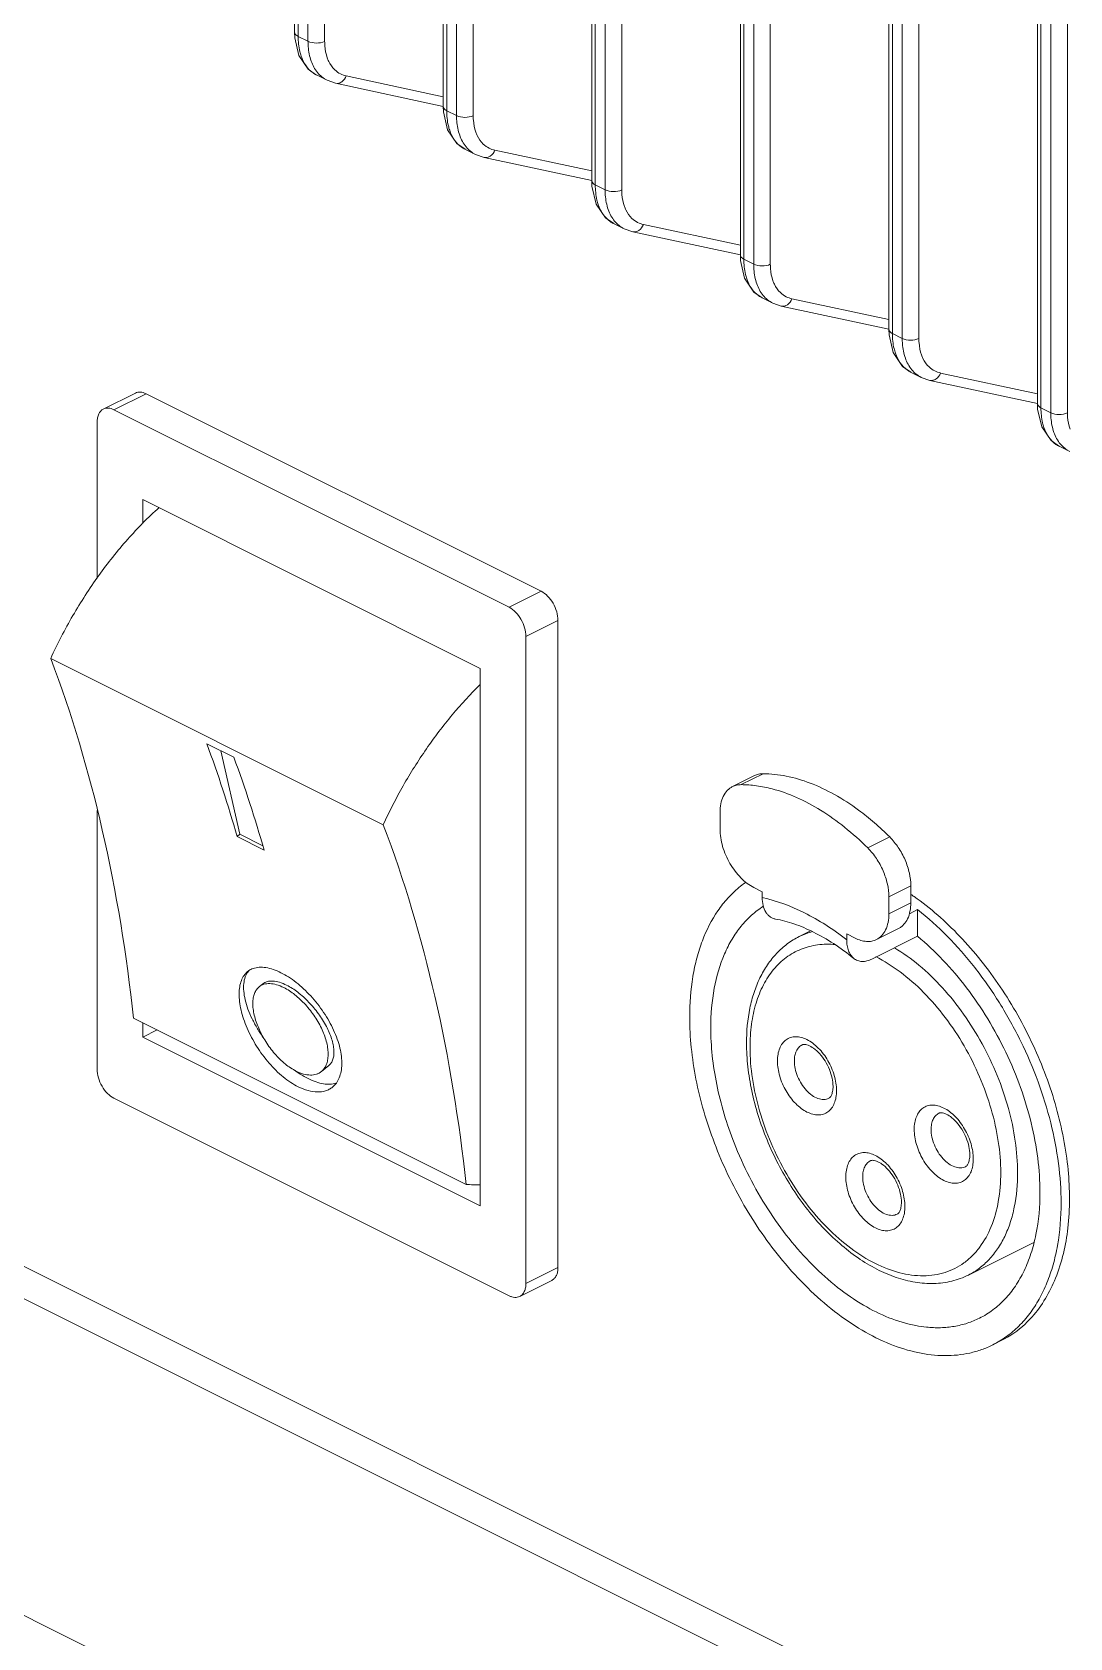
# Model space of a CAD drawing. Header units: millimetres. Extents: x 0 to 9253, y 0 to 2730.
# Drawn here: x 2726.8 to 2770.2, y 1856.1 to 1923.4 of the extents above; entities that cross this region are included whole.
import ezdxf

# ---------------------------------------------------------------- set-up
doc = ezdxf.new("R2010")
doc.units = ezdxf.units.MM
doc.layers.get('0').update_dxf_attribs({"lineweight": 13})

msp = doc.modelspace()

# ---------------------------------------------------------------- linework, layer by layer
at = {"lineweight": 9}
for p, q in [((2737.756, 1923.352), (2737.756, 1993.068)), ((2737.903, 1923.176), (2737.903, 1992.891)), ((2738.315, 1992.685), (2738.315, 1922.969)), ((2739.013, 1992.681), (2739.013, 1922.965)), ((2743.979, 1920.241), (2743.979, 1989.957)), ((2744.125, 1920.064), (2744.125, 1989.78)), ((2744.537, 1989.574), (2744.537, 1919.858)), ((2745.235, 1989.569), (2745.235, 1919.854)), ((2750.201, 1917.13), (2750.201, 1986.846)), ((2750.348, 1916.953), (2750.348, 1986.669)), ((2750.76, 1986.463), (2750.76, 1916.747)), ((2751.458, 1986.458), (2751.458, 1916.742)), ((2756.424, 1914.019), (2756.424, 1983.734)), ((2756.57, 1913.842), (2756.57, 1983.557)), ((2756.983, 1983.351), (2756.983, 1913.636)), ((2757.68, 1983.347), (2757.68, 1913.631)), ((2762.646, 1910.907), (2762.646, 1980.623)), ((2762.793, 1910.731), (2762.793, 1980.446)), ((2763.205, 1980.24), (2763.205, 1910.524)), ((2763.903, 1980.235), (2763.903, 1910.52)), ((2768.869, 1907.796), (2768.869, 1977.512)), ((2769.015, 1907.619), (2769.015, 1977.335)), ((2769.428, 1977.129), (2769.428, 1907.413)), ((2770.125, 1977.124), (2770.125, 1907.409)), ((2737.756, 1923.353), (2737.765, 1923.121)), ((2737.765, 1923.121), (2737.935, 1922.377)), ((2737.903, 1923.176), (2738.315, 1922.969)), ((2737.935, 1922.377), (2738.327, 1921.799)), ((2738.327, 1921.799), (2738.677, 1921.556)), ((2738.665, 1921.562), (2739.114, 1921.337)), ((2739.115, 1921.337), (2739.471, 1921.213)), ((2739.471, 1921.213), (2743.979, 1920.245)), ((2739.471, 1921.213), (2739.471, 1921.213)), ((2739.92, 1921.52), (2743.979, 1920.649)), ((2743.979, 1920.242), (2743.987, 1920.01)), ((2743.987, 1920.01), (2744.158, 1919.266)), ((2744.125, 1920.064), (2744.537, 1919.858)), ((2744.158, 1919.266), (2744.549, 1918.688)), ((2744.549, 1918.688), (2744.899, 1918.445)), ((2744.888, 1918.45), (2745.337, 1918.226)), ((2746.142, 1918.409), (2750.201, 1917.538)), ((2745.337, 1918.226), (2745.693, 1918.101)), ((2745.693, 1918.101), (2750.202, 1917.134)), ((2745.693, 1918.101), (2745.693, 1918.101)), ((2750.201, 1917.13), (2750.21, 1916.899)), ((2750.21, 1916.899), (2750.38, 1916.154)), ((2750.348, 1916.953), (2750.76, 1916.747)), ((2750.38, 1916.154), (2750.772, 1915.576)), ((2750.772, 1915.576), (2751.122, 1915.334)), ((2751.11, 1915.339), (2751.559, 1915.114)), ((2751.56, 1915.114), (2751.916, 1914.99)), ((2751.916, 1914.99), (2756.424, 1914.023)), ((2751.916, 1914.99), (2751.916, 1914.99)), ((2752.365, 1915.298), (2756.424, 1914.427)), ((2756.424, 1914.019), (2756.432, 1913.787)), ((2756.432, 1913.787), (2756.603, 1913.043)), ((2756.57, 1913.842), (2756.983, 1913.636)), ((2756.603, 1913.043), (2756.994, 1912.465)), ((2756.994, 1912.465), (2757.344, 1912.222)), ((2757.333, 1912.228), (2757.782, 1912.003)), ((2757.783, 1912.003), (2758.138, 1911.879)), ((2758.138, 1911.879), (2762.647, 1910.911)), ((2758.138, 1911.879), (2758.138, 1911.879)), ((2758.587, 1912.186), (2762.646, 1911.315)), ((2762.646, 1910.908), (2762.655, 1910.676)), ((2762.655, 1910.676), (2762.825, 1909.932)), ((2762.793, 1910.731), (2763.205, 1910.524)), ((2762.825, 1909.932), (2763.217, 1909.354)), ((2763.217, 1909.354), (2763.567, 1909.111)), ((2763.555, 1909.116), (2764.004, 1908.892)), ((2764.81, 1909.075), (2768.869, 1908.204)), ((2764.005, 1908.892), (2764.361, 1908.768)), ((2764.361, 1908.768), (2768.87, 1907.8)), ((2764.361, 1908.768), (2764.361, 1908.768)), ((2729.742, 1907.563), (2731.085, 1908.235)), ((2730.189, 1907.535), (2731.533, 1908.207)), ((2731.533, 1908.207), (2748.079, 1899.934)), ((2768.869, 1907.797), (2768.877, 1907.565)), ((2769.015, 1907.619), (2769.428, 1907.413)), ((2729.482, 1900.469), (2729.482, 1907.022)), ((2730.189, 1907.535), (2746.735, 1899.262)), ((2768.877, 1907.565), (2769.048, 1906.821)), ((2769.048, 1906.821), (2769.439, 1906.243)), ((2769.439, 1906.243), (2769.79, 1906)), ((2769.778, 1906.005), (2770.227, 1905.781)), ((2731.391, 1903.773), (2745.533, 1896.702)), ((2731.391, 1902.774), (2731.391, 1903.773)), ((2748.079, 1899.934), (2746.735, 1899.262)), ((2747.443, 1898.042), (2748.786, 1898.714)), ((2748.786, 1898.714), (2748.786, 1871.607)), ((2747.443, 1898.042), (2747.443, 1870.936)), ((2727.538, 1897.12), (2741.468, 1890.155)), ((2745.533, 1896.702), (2745.533, 1874.185)), ((2734.077, 1893.544), (2735.209, 1892.979)), ((2735.465, 1889.755), (2734.66, 1893.253)), ((2782.632, 1843.543), (2684.369, 1892.675)), ((2757.013, 1892.21), (2756.094, 1891.75)), ((2757.377, 1892.291), (2756.458, 1891.832)), ((2782.632, 1842.182), (2683.844, 1891.576)), ((2729.482, 1879.916), (2729.482, 1890.751)), ((2755.574, 1890.668), (2755.574, 1889.961)), ((2735.346, 1889.658), (2735.465, 1889.755)), ((2736.477, 1889.092), (2735.346, 1889.658)), ((2736.422, 1889.276), (2735.465, 1889.755)), ((2762.681, 1889.64), (2761.761, 1889.18)), ((2756.988, 1887.522), (2757.342, 1887.345)), ((2763.565, 1887.592), (2762.645, 1887.133)), ((2763.565, 1886.885), (2763.565, 1887.592)), ((2757.342, 1887.345), (2757.342, 1887.102)), ((2762.645, 1886.426), (2762.645, 1887.133)), ((2762.645, 1886.426), (2763.565, 1886.885)), ((2763.847, 1886.597), (2763.506, 1886.426)), ((2763.847, 1885.481), (2763.847, 1886.597)), ((2759.364, 1885.706), (2758.889, 1885.469)), ((2760.878, 1885.578), (2761.231, 1885.401)), ((2760.878, 1885.334), (2760.878, 1885.578)), ((2761.938, 1884.527), (2763.847, 1885.481)), ((2763.045, 1885.804), (2762.126, 1885.344)), ((2736.418, 1883.485), (2736.269, 1883.365)), ((2731.005, 1882.054), (2744.935, 1875.089)), ((2731.391, 1881.256), (2731.391, 1881.861)), ((2731.996, 1881.558), (2731.391, 1881.256)), ((2745.533, 1874.185), (2731.391, 1881.256)), ((2739.186, 1880.066), (2738.875, 1879.814)), ((2746.735, 1870.423), (2730.189, 1878.696)), ((2683.459, 1878.506), (2763.361, 1838.555)), ((2768.711, 1872.659), (2765.977, 1871.292)), ((2748.786, 1871.607), (2747.443, 1870.936)), ((2747.183, 1870.395), (2748.526, 1871.067)), ((2767.353, 1868.542), (2766.999, 1868.365))]:
    msp.add_line(p, q, dxfattribs=at)
for centre, radius, start, end in [((2739.158, 1922.545), 1.1, 235.07, 243.38433), ((2740.132, 1922.512), 1.014, 243.37659, 257.89321), ((2745.38, 1919.434), 1.1, 235.07, 243.38433), ((2746.355, 1919.401), 1.014, 243.37659, 257.89321), ((2751.603, 1916.322), 1.1, 235.07, 243.38433), ((2752.577, 1916.289), 1.014, 243.37659, 257.89321), ((2757.826, 1913.211), 1.1, 235.07, 243.38433), ((2758.8, 1913.178), 1.014, 243.37659, 257.89321), ((2764.048, 1910.1), 1.1, 235.07, 243.38433), ((2765.023, 1910.067), 1.014, 243.37659, 257.89321), ((2770.271, 1906.988), 1.1, 235.07, 243.38433), ((2684.331, 1875.162), 53.034, 15.86281, 20.28034), ((2684.574, 1874.306), 53.968, 15.90105, 20.2421), ((2759.088, 1884.229), 4.274, 125.21953, 129.60733), ((2759.05, 1884.281), 4.21, 124.59719, 125.20629), ((2757.338, 1878.084), 11.072, 54.92743, 55.72176), ((2760.235, 1882.772), 3.013, 105.23323, 116.52215), ((2736.353, 1883.571), 0.693, 136.46844, 142.1662), ((2740.473, 1883.555), 4.58, 233.95251, 234.62472), ((2740.4, 1883.452), 4.454, 234.62446, 235.34231), ((2745.416, 1880.833), 5.765, 265.21359, 271.1543), ((2764.742, 1874.268), 5.187, 259.29799, 264.22448), ((2765.135, 1872.09), 4.165, 296.58957, 305.90933)]:
    msp.add_arc(centre, radius, start, end, dxfattribs=at)
for points, knots in [([(2737.903, 1923.176), (2737.881, 1923.186), (2737.814, 1923.225), (2737.756, 1923.298), (2737.756, 1923.352)], [0, 0, 0, 0, 0.307754, 1, 1, 1, 1]), ([(2738.028, 1922.353), (2738.007, 1922.414), (2737.93, 1922.682), (2737.903, 1922.963), (2737.903, 1923.176)], [0, 0, 0, 0, 0.234569, 1, 1, 1, 1]), ([(2739.013, 1922.965), (2738.905, 1922.914), (2738.663, 1922.877), (2738.421, 1922.917), (2738.315, 1922.969)], [0, 0, 0, 0, 0.501917, 1, 1, 1, 1]), ([(2738.315, 1922.969), (2738.315, 1922.896), (2738.325, 1922.616), (2738.377, 1922.337), (2738.446, 1922.144)], [0, 0, 0, 0, 0.264668, 1, 1, 1, 1]), ([(2739.013, 1922.965), (2739.013, 1922.903), (2739.021, 1922.671), (2739.065, 1922.438), (2739.122, 1922.276)], [0, 0, 0, 0, 0.264568, 1, 1, 1, 1]), ([(2738.528, 1921.643), (2738.414, 1921.723), (2738.206, 1921.939), (2738.077, 1922.207), (2738.028, 1922.353)], [0, 0, 0, 0, 0.47508, 1, 1, 1, 1]), ([(2738.446, 1922.144), (2738.507, 1921.969), (2738.676, 1921.647), (2738.96, 1921.415), (2739.112, 1921.339)], [0, 0, 0, 0, 0.522368, 1, 1, 1, 1]), ([(2739.122, 1922.276), (2739.14, 1922.227), (2739.215, 1922.043), (2739.331, 1921.875), (2739.437, 1921.775)], [0, 0, 0, 0, 0.26525, 1, 1, 1, 1]), ([(2739.471, 1921.213), (2739.513, 1921.204), (2739.607, 1921.205), (2739.787, 1921.289), (2739.881, 1921.423), (2739.92, 1921.52)], [0, 0, 0, 0, 0.224227, 0.463458, 1, 1, 1, 1]), ([(2744.125, 1920.064), (2744.103, 1920.075), (2744.037, 1920.114), (2743.979, 1920.187), (2743.979, 1920.241)], [0, 0, 0, 0, 0.307754, 1, 1, 1, 1]), ([(2744.25, 1919.241), (2744.229, 1919.303), (2744.152, 1919.571), (2744.125, 1919.851), (2744.125, 1920.064)], [0, 0, 0, 0, 0.234569, 1, 1, 1, 1]), ([(2745.235, 1919.854), (2745.128, 1919.803), (2744.885, 1919.766), (2744.643, 1919.805), (2744.537, 1919.858)], [0, 0, 0, 0, 0.501917, 1, 1, 1, 1]), ([(2744.537, 1919.858), (2744.537, 1919.784), (2744.548, 1919.505), (2744.599, 1919.226), (2744.668, 1919.032)], [0, 0, 0, 0, 0.264668, 1, 1, 1, 1]), ([(2745.235, 1919.854), (2745.235, 1919.792), (2745.244, 1919.559), (2745.287, 1919.327), (2745.345, 1919.165)], [0, 0, 0, 0, 0.264568, 1, 1, 1, 1]), ([(2744.751, 1918.532), (2744.637, 1918.612), (2744.428, 1918.827), (2744.3, 1919.096), (2744.25, 1919.241)], [0, 0, 0, 0, 0.47508, 1, 1, 1, 1]), ([(2744.668, 1919.032), (2744.73, 1918.858), (2744.898, 1918.536), (2745.183, 1918.303), (2745.334, 1918.227)], [0, 0, 0, 0, 0.522368, 1, 1, 1, 1]), ([(2745.345, 1919.165), (2745.362, 1919.116), (2745.438, 1918.932), (2745.554, 1918.764), (2745.659, 1918.663)], [0, 0, 0, 0, 0.26525, 1, 1, 1, 1]), ([(2745.693, 1918.102), (2745.736, 1918.093), (2745.83, 1918.094), (2746.01, 1918.178), (2746.104, 1918.312), (2746.142, 1918.409)], [0, 0, 0, 0, 0.224227, 0.463458, 1, 1, 1, 1]), ([(2750.348, 1916.953), (2750.326, 1916.964), (2750.259, 1917.002), (2750.201, 1917.076), (2750.201, 1917.13)], [0, 0, 0, 0, 0.307754, 1, 1, 1, 1]), ([(2750.473, 1916.13), (2750.452, 1916.192), (2750.375, 1916.46), (2750.348, 1916.74), (2750.348, 1916.953)], [0, 0, 0, 0, 0.234569, 1, 1, 1, 1]), ([(2751.458, 1916.742), (2751.35, 1916.691), (2751.108, 1916.655), (2750.866, 1916.694), (2750.76, 1916.747)], [0, 0, 0, 0, 0.501917, 1, 1, 1, 1]), ([(2750.76, 1916.747), (2750.76, 1916.673), (2750.77, 1916.394), (2750.822, 1916.115), (2750.891, 1915.921)], [0, 0, 0, 0, 0.264668, 1, 1, 1, 1]), ([(2751.458, 1916.742), (2751.458, 1916.681), (2751.466, 1916.448), (2751.51, 1916.215), (2751.567, 1916.054)], [0, 0, 0, 0, 0.264568, 1, 1, 1, 1]), ([(2750.973, 1915.421), (2750.859, 1915.501), (2750.651, 1915.716), (2750.522, 1915.984), (2750.473, 1916.13)], [0, 0, 0, 0, 0.47508, 1, 1, 1, 1]), ([(2750.891, 1915.921), (2750.953, 1915.746), (2751.121, 1915.424), (2751.405, 1915.192), (2751.557, 1915.116)], [0, 0, 0, 0, 0.522368, 1, 1, 1, 1]), ([(2751.567, 1916.054), (2751.585, 1916.004), (2751.66, 1915.821), (2751.776, 1915.652), (2751.882, 1915.552)], [0, 0, 0, 0, 0.26525, 1, 1, 1, 1]), ([(2751.916, 1914.99), (2751.959, 1914.981), (2752.052, 1914.983), (2752.233, 1915.067), (2752.326, 1915.2), (2752.365, 1915.298)], [0, 0, 0, 0, 0.224227, 0.463458, 1, 1, 1, 1]), ([(2756.57, 1913.842), (2756.549, 1913.853), (2756.482, 1913.891), (2756.424, 1913.964), (2756.424, 1914.019)], [0, 0, 0, 0, 0.307754, 1, 1, 1, 1]), ([(2756.695, 1913.019), (2756.674, 1913.081), (2756.598, 1913.348), (2756.57, 1913.629), (2756.57, 1913.842)], [0, 0, 0, 0, 0.234569, 1, 1, 1, 1]), ([(2757.196, 1912.31), (2757.082, 1912.389), (2756.873, 1912.605), (2756.745, 1912.873), (2756.695, 1913.019)], [0, 0, 0, 0, 0.47508, 1, 1, 1, 1]), ([(2757.68, 1913.631), (2757.573, 1913.58), (2757.33, 1913.543), (2757.088, 1913.583), (2756.983, 1913.636)], [0, 0, 0, 0, 0.501917, 1, 1, 1, 1]), ([(2756.983, 1913.636), (2756.983, 1913.562), (2756.993, 1913.283), (2757.045, 1913.003), (2757.113, 1912.81)], [0, 0, 0, 0, 0.264668, 1, 1, 1, 1]), ([(2757.68, 1913.631), (2757.68, 1913.569), (2757.689, 1913.337), (2757.732, 1913.104), (2757.79, 1912.943)], [0, 0, 0, 0, 0.264568, 1, 1, 1, 1]), ([(2757.113, 1912.81), (2757.175, 1912.635), (2757.343, 1912.313), (2757.628, 1912.081), (2757.779, 1912.005)], [0, 0, 0, 0, 0.522368, 1, 1, 1, 1]), ([(2757.79, 1912.943), (2757.807, 1912.893), (2757.883, 1912.71), (2757.999, 1912.541), (2758.105, 1912.441)], [0, 0, 0, 0, 0.26525, 1, 1, 1, 1]), ([(2758.138, 1911.879), (2758.181, 1911.87), (2758.275, 1911.871), (2758.455, 1911.956), (2758.549, 1912.089), (2758.587, 1912.186)], [0, 0, 0, 0, 0.224227, 0.463458, 1, 1, 1, 1]), ([(2762.793, 1910.731), (2762.771, 1910.741), (2762.705, 1910.78), (2762.646, 1910.853), (2762.646, 1910.907)], [0, 0, 0, 0, 0.307754, 1, 1, 1, 1]), ([(2762.918, 1909.907), (2762.897, 1909.969), (2762.82, 1910.237), (2762.793, 1910.518), (2762.793, 1910.731)], [0, 0, 0, 0, 0.234569, 1, 1, 1, 1]), ([(2763.903, 1910.52), (2763.795, 1910.469), (2763.553, 1910.432), (2763.311, 1910.472), (2763.205, 1910.524)], [0, 0, 0, 0, 0.501917, 1, 1, 1, 1]), ([(2763.205, 1910.524), (2763.205, 1910.45), (2763.215, 1910.171), (2763.267, 1909.892), (2763.336, 1909.699)], [0, 0, 0, 0, 0.264668, 1, 1, 1, 1]), ([(2763.903, 1910.52), (2763.903, 1910.458), (2763.911, 1910.225), (2763.955, 1909.993), (2764.012, 1909.831)], [0, 0, 0, 0, 0.264568, 1, 1, 1, 1]), ([(2763.419, 1909.198), (2763.304, 1909.278), (2763.096, 1909.494), (2762.968, 1909.762), (2762.918, 1909.907)], [0, 0, 0, 0, 0.47508, 1, 1, 1, 1]), ([(2763.336, 1909.699), (2763.398, 1909.524), (2763.566, 1909.202), (2763.85, 1908.969), (2764.002, 1908.894)], [0, 0, 0, 0, 0.522368, 1, 1, 1, 1]), ([(2764.012, 1909.831), (2764.03, 1909.782), (2764.105, 1909.598), (2764.221, 1909.43), (2764.327, 1909.33)], [0, 0, 0, 0, 0.26525, 1, 1, 1, 1]), ([(2764.361, 1908.768), (2764.404, 1908.759), (2764.497, 1908.76), (2764.678, 1908.844), (2764.772, 1908.978), (2764.81, 1909.075)], [0, 0, 0, 0, 0.224227, 0.463458, 1, 1, 1, 1]), ([(2731.085, 1908.235), (2731.117, 1908.251), (2731.186, 1908.274), (2731.299, 1908.279), (2731.417, 1908.257), (2731.494, 1908.226), (2731.533, 1908.207)], [0, 0, 0, 0, 0.227097, 0.464623, 0.720922, 1, 1, 1, 1]), ([(2730.189, 1907.535), (2730.151, 1907.554), (2730.073, 1907.585), (2729.955, 1907.608), (2729.843, 1907.602), (2729.773, 1907.579), (2729.742, 1907.563)], [0, 0, 0, 0, 0.279078, 0.535377, 0.772903, 1, 1, 1, 1]), ([(2769.015, 1907.619), (2768.994, 1907.63), (2768.927, 1907.669), (2768.869, 1907.742), (2768.869, 1907.796)], [0, 0, 0, 0, 0.307754, 1, 1, 1, 1]), ([(2769.14, 1906.796), (2769.119, 1906.858), (2769.043, 1907.126), (2769.015, 1907.406), (2769.015, 1907.619)], [0, 0, 0, 0, 0.234569, 1, 1, 1, 1]), ([(2729.742, 1907.563), (2729.701, 1907.543), (2729.624, 1907.484), (2729.541, 1907.357), (2729.492, 1907.199), (2729.482, 1907.083), (2729.482, 1907.022)], [0, 0, 0, 0, 0.217164, 0.450386, 0.710304, 1, 1, 1, 1]), ([(2770.125, 1907.409), (2770.018, 1907.357), (2769.776, 1907.321), (2769.533, 1907.36), (2769.428, 1907.413)], [0, 0, 0, 0, 0.501917, 1, 1, 1, 1]), ([(2769.428, 1907.413), (2769.428, 1907.339), (2769.438, 1907.06), (2769.49, 1906.781), (2769.558, 1906.587)], [0, 0, 0, 0, 0.264668, 1, 1, 1, 1]), ([(2770.125, 1907.409), (2770.125, 1907.347), (2770.134, 1907.114), (2770.177, 1906.882), (2770.235, 1906.72)], [0, 0, 0, 0, 0.264568, 1, 1, 1, 1]), ([(2769.641, 1906.087), (2769.527, 1906.167), (2769.318, 1906.382), (2769.19, 1906.651), (2769.14, 1906.796)], [0, 0, 0, 0, 0.47508, 1, 1, 1, 1]), ([(2769.558, 1906.587), (2769.62, 1906.412), (2769.788, 1906.091), (2770.073, 1905.858), (2770.224, 1905.782)], [0, 0, 0, 0, 0.522368, 1, 1, 1, 1]), ([(2727.538, 1897.12), (2727.818, 1897.731), (2728.434, 1898.921), (2729.514, 1900.593), (2730.722, 1902.114), (2731.617, 1903.025), (2732.08, 1903.443)], [0, 0, 0, 0, 0.257418, 0.51231, 0.760958, 1, 1, 1, 1]), ([(2748.079, 1899.934), (2748.18, 1899.883), (2748.372, 1899.733), (2748.593, 1899.435), (2748.744, 1899.086), (2748.786, 1898.835), (2748.786, 1898.714)], [0, 0, 0, 0, 0.229697, 0.488215, 0.753184, 1, 1, 1, 1]), ([(2747.443, 1898.042), (2747.443, 1898.163), (2747.401, 1898.414), (2747.25, 1898.763), (2747.028, 1899.061), (2746.836, 1899.212), (2746.735, 1899.262)], [0, 0, 0, 0, 0.246815, 0.511785, 0.770303, 1, 1, 1, 1]), ([(2731.005, 1882.054), (2730.723, 1884.701), (2729.895, 1889.811), (2728.424, 1894.78), (2727.538, 1897.12)], [0, 0, 0, 0, 0.51554, 1, 1, 1, 1]), ([(2745.528, 1896.024), (2745.116, 1895.62), (2744.322, 1894.756), (2743.246, 1893.337), (2742.28, 1891.798), (2741.723, 1890.711), (2741.468, 1890.155)], [0, 0, 0, 0, 0.241032, 0.489989, 0.744009, 1, 1, 1, 1]), ([(2757.377, 1892.291), (2757.314, 1892.292), (2757.188, 1892.279), (2757.068, 1892.237), (2757.013, 1892.21)], [0, 0, 0, 0, 0.508817, 1, 1, 1, 1]), ([(2762.681, 1889.64), (2762.474, 1889.846), (2762.054, 1890.236), (2761.293, 1890.847), (2760.405, 1891.428), (2759.385, 1891.914), (2758.377, 1892.215), (2757.702, 1892.29), (2757.377, 1892.291)], [0, 0, 0, 0, 0.144126, 0.283319, 0.481784, 0.667153, 0.83947, 1, 1, 1, 1]), ([(2755.574, 1890.668), (2755.574, 1890.79), (2755.594, 1891.021), (2755.693, 1891.338), (2755.834, 1891.554), (2755.975, 1891.681), (2756.054, 1891.73), (2756.094, 1891.75)], [0, 0, 0, 0, 0.28949, 0.549139, 0.782196, 0.892171, 1, 1, 1, 1]), ([(2756.094, 1891.75), (2756.149, 1891.777), (2756.269, 1891.82), (2756.394, 1891.832), (2756.458, 1891.832)], [0, 0, 0, 0, 0.491457, 1, 1, 1, 1]), ([(2756.458, 1891.832), (2756.672, 1891.831), (2757.111, 1891.798), (2757.893, 1891.64), (2758.806, 1891.312), (2759.824, 1890.767), (2760.826, 1890.052), (2761.454, 1889.486), (2761.761, 1889.18)], [0, 0, 0, 0, 0.105875, 0.216732, 0.393301, 0.583063, 0.785711, 1, 1, 1, 1]), ([(2741.468, 1890.155), (2742.354, 1887.815), (2743.825, 1882.846), (2744.653, 1877.736), (2744.935, 1875.089)], [0, 0, 0, 0, 0.48446, 1, 1, 1, 1]), ([(2756.988, 1887.522), (2756.892, 1887.571), (2756.7, 1887.692), (2756.436, 1887.924), (2756.194, 1888.206), (2755.91, 1888.634), (2755.704, 1889.111), (2755.594, 1889.601), (2755.574, 1889.844), (2755.574, 1889.961)], [0, 0, 0, 0, 0.110367, 0.230002, 0.356939, 0.488571, 0.753057, 0.880175, 1, 1, 1, 1]), ([(2763.565, 1887.592), (2763.565, 1887.772), (2763.518, 1888.147), (2763.338, 1888.691), (2763.06, 1889.203), (2762.815, 1889.506), (2762.681, 1889.64)], [0, 0, 0, 0, 0.237116, 0.49172, 0.750675, 1, 1, 1, 1]), ([(2761.761, 1889.18), (2761.896, 1889.047), (2762.14, 1888.744), (2762.418, 1888.232), (2762.598, 1887.687), (2762.645, 1887.313), (2762.645, 1887.133)], [0, 0, 0, 0, 0.249345, 0.508279, 0.762865, 1, 1, 1, 1]), ([(2754.302, 1882.093), (2754.302, 1882.66), (2754.362, 1883.496), (2754.588, 1884.561), (2754.888, 1885.507), (2755.319, 1886.363), (2755.881, 1887.081), (2756.198, 1887.385), (2756.363, 1887.522)], [0, 0, 0, 0, 0.284334, 0.41747, 0.544482, 0.781019, 0.892261, 1, 1, 1, 1]), ([(2757.389, 1886.737), (2757.215, 1886.626), (2756.88, 1886.371), (2756.438, 1885.904), (2756.058, 1885.356), (2755.626, 1884.505), (2755.269, 1883.259), (2755.185, 1882.203), (2755.185, 1881.651)], [0, 0, 0, 0, 0.107472, 0.217843, 0.332615, 0.452958, 0.712752, 1, 1, 1, 1]), ([(2757.9, 1886.203), (2757.858, 1886.211), (2757.776, 1886.235), (2757.664, 1886.298), (2757.567, 1886.385), (2757.455, 1886.536), (2757.363, 1886.778), (2757.342, 1886.99), (2757.342, 1887.102)], [0, 0, 0, 0, 0.110876, 0.220753, 0.33295, 0.450327, 0.707302, 1, 1, 1, 1]), ([(2757.342, 1887.102), (2757.954, 1886.967), (2758.871, 1886.62), (2760.023, 1885.961), (2760.595, 1885.554), (2760.878, 1885.334)], [0, 0, 0, 0, 0.472466, 0.729594, 1, 1, 1, 1]), ([(2763.045, 1885.804), (2763.085, 1885.824), (2763.164, 1885.872), (2763.305, 1886), (2763.446, 1886.215), (2763.545, 1886.532), (2763.565, 1886.764), (2763.565, 1886.885)], [0, 0, 0, 0, 0.107825, 0.2178, 0.450852, 0.710488, 1, 1, 1, 1]), ([(2763.7, 1887.146), (2764.39, 1886.662), (2765.71, 1885.495), (2767.385, 1883.383), (2768.749, 1880.956), (2769.715, 1878.367), (2770.224, 1875.777), (2770.24, 1873.342), (2769.758, 1871.209), (2769.062, 1870.01), (2768.641, 1869.537)], [0, 0, 0, 0, 0.126349, 0.262265, 0.402816, 0.54229, 0.675152, 0.796872, 0.904923, 1, 1, 1, 1]), ([(2761.175, 1884.555), (2760.903, 1884.775), (2760.359, 1885.175), (2759.519, 1885.662), (2758.704, 1886.01), (2758.161, 1886.156), (2757.9, 1886.203)], [0, 0, 0, 0, 0.283651, 0.54607, 0.785191, 1, 1, 1, 1]), ([(2762.645, 1886.426), (2762.645, 1886.304), (2762.626, 1886.073), (2762.527, 1885.756), (2762.361, 1885.502), (2762.207, 1885.385), (2762.126, 1885.344)], [0, 0, 0, 0, 0.289745, 0.549594, 0.782849, 1, 1, 1, 1]), ([(2763.847, 1886.597), (2764.284, 1886.254), (2765.131, 1885.488), (2766.28, 1884.174), (2767.312, 1882.695), (2768.2, 1881.093), (2768.92, 1879.411), (2769.451, 1877.695), (2769.779, 1875.994), (2769.858, 1874.864), (2769.858, 1874.315)], [0, 0, 0, 0, 0.118141, 0.242379, 0.370853, 0.501409, 0.631774, 0.759686, 0.883029, 1, 1, 1, 1]), ([(2758.889, 1885.469), (2758.714, 1885.381), (2758.376, 1885.172), (2757.928, 1884.771), (2757.544, 1884.29), (2757.229, 1883.738), (2756.984, 1883.125), (2756.746, 1882.217), (2756.683, 1881.495), (2756.683, 1881.006)], [0, 0, 0, 0, 0.112401, 0.226165, 0.342713, 0.463223, 0.588706, 0.719853, 1, 1, 1, 1]), ([(2762.126, 1885.344), (2762.063, 1885.313), (2761.924, 1885.267), (2761.699, 1885.255), (2761.463, 1885.3), (2761.308, 1885.362), (2761.231, 1885.401)], [0, 0, 0, 0, 0.227117, 0.464642, 0.720834, 1, 1, 1, 1]), ([(2768.974, 1874.756), (2768.974, 1875.232), (2768.907, 1876.21), (2768.629, 1877.684), (2768.179, 1879.171), (2767.567, 1880.633), (2766.811, 1882.03), (2765.93, 1883.327), (2764.948, 1884.489), (2764.222, 1885.172), (2763.847, 1885.481)], [0, 0, 0, 0, 0.116685, 0.239625, 0.367111, 0.497136, 0.627547, 0.75617, 0.88093, 1, 1, 1, 1]), ([(2760.413, 1885.135), (2760.163, 1885.157), (2759.667, 1885.151), (2758.957, 1884.967), (2758.323, 1884.612), (2757.787, 1884.098), (2757.361, 1883.441), (2757.053, 1882.66), (2756.868, 1881.776), (2756.829, 1881.152), (2756.829, 1880.829)], [0, 0, 0, 0, 0.118064, 0.230593, 0.341706, 0.455809, 0.576714, 0.707046, 0.848112, 1, 1, 1, 1]), ([(2760.878, 1885.334), (2760.878, 1885.252), (2760.889, 1885.096), (2760.945, 1884.878), (2761.038, 1884.693), (2761.126, 1884.595), (2761.175, 1884.555)], [0, 0, 0, 0, 0.284662, 0.544887, 0.78158, 1, 1, 1, 1]), ([(2768.037, 1875.578), (2768.037, 1876.02), (2767.966, 1876.929), (2767.675, 1878.295), (2767.207, 1879.663), (2766.577, 1880.988), (2765.806, 1882.224), (2764.921, 1883.331), (2763.951, 1884.269), (2763.241, 1884.783), (2762.879, 1884.999)], [0, 0, 0, 0, 0.11868, 0.244311, 0.37457, 0.506744, 0.637986, 0.765515, 0.886841, 1, 1, 1, 1]), ([(2735.787, 1884.004), (2735.804, 1884.018), (2735.874, 1884.07), (2735.954, 1884.11), (2736.015, 1884.132)], [0, 0, 0, 0, 0.248486, 1, 1, 1, 1]), ([(2736.015, 1884.132), (2736.095, 1884.16), (2736.274, 1884.194), (2736.561, 1884.177), (2736.871, 1884.097), (2737.078, 1884.008), (2737.184, 1883.955)], [0, 0, 0, 0, 0.210149, 0.443694, 0.706565, 1, 1, 1, 1]), ([(2761.175, 1884.555), (2761.223, 1884.516), (2761.334, 1884.452), (2761.527, 1884.416), (2761.735, 1884.44), (2761.871, 1884.493), (2761.938, 1884.527)], [0, 0, 0, 0, 0.229921, 0.464847, 0.71864, 1, 1, 1, 1]), ([(2767.33, 1875.578), (2767.33, 1876.014), (2767.256, 1876.912), (2766.955, 1878.259), (2766.472, 1879.603), (2765.825, 1880.895), (2765.038, 1882.086), (2764.14, 1883.132), (2763.164, 1883.995), (2762.453, 1884.446), (2762.094, 1884.627)], [0, 0, 0, 0, 0.119738, 0.24672, 0.378322, 0.511488, 0.643047, 0.769955, 0.889579, 1, 1, 1, 1]), ([(2737.903, 1879.178), (2737.795, 1879.231), (2737.579, 1879.358), (2737.155, 1879.672), (2736.657, 1880.167), (2736.149, 1880.859), (2735.813, 1881.493), (2735.615, 1882.009), (2735.508, 1882.38), (2735.444, 1882.734), (2735.422, 1883.062), (2735.444, 1883.36), (2735.511, 1883.622), (2735.623, 1883.841), (2735.729, 1883.957), (2735.787, 1884.004)], [0, 0, 0, 0, 0.06195, 0.128396, 0.27134, 0.421213, 0.568851, 0.639044, 0.705417, 0.767125, 0.823584, 0.874545, 0.92023, 0.961501, 1, 1, 1, 1]), ([(2735.805, 1883.996), (2735.754, 1883.93), (2735.671, 1883.771), (2735.614, 1883.49), (2735.617, 1883.166), (2735.679, 1882.805), (2735.799, 1882.418), (2735.972, 1882.013), (2736.195, 1881.601), (2736.37, 1881.333), (2736.465, 1881.2)], [0, 0, 0, 0, 0.082377, 0.175182, 0.281523, 0.402259, 0.536653, 0.682877, 0.838353, 1, 1, 1, 1]), ([(2736.269, 1883.365), (2736.298, 1883.389), (2736.362, 1883.431), (2736.509, 1883.49), (2736.727, 1883.512), (2737.01, 1883.459), (2737.2, 1883.381), (2737.298, 1883.333)], [0, 0, 0, 0, 0.103455, 0.208998, 0.436169, 0.697991, 1, 1, 1, 1]), ([(2736.418, 1883.485), (2736.445, 1883.507), (2736.505, 1883.546), (2736.646, 1883.6), (2736.858, 1883.615), (2737.136, 1883.559), (2737.323, 1883.481), (2737.421, 1883.432)], [0, 0, 0, 0, 0.098924, 0.201237, 0.426278, 0.691144, 1, 1, 1, 1]), ([(2737.184, 1883.955), (2737.292, 1883.901), (2737.509, 1883.776), (2737.94, 1883.467), (2738.346, 1883.086), (2738.716, 1882.651), (2738.973, 1882.298), (2739.201, 1881.93), (2739.393, 1881.554), (2739.546, 1881.179), (2739.656, 1880.81), (2739.722, 1880.458), (2739.74, 1880.127), (2739.712, 1879.825), (2739.636, 1879.558), (2739.514, 1879.332), (2739.401, 1879.211), (2739.34, 1879.161)], [0, 0, 0, 0, 0.061669, 0.127964, 0.270579, 0.344924, 0.419707, 0.49377, 0.565992, 0.635354, 0.700972, 0.76215, 0.818464, 0.869818, 0.916529, 0.959443, 1, 1, 1, 1]), ([(2737.421, 1883.432), (2737.585, 1883.35), (2737.912, 1883.137), (2738.359, 1882.731), (2738.762, 1882.25), (2739.089, 1881.731), (2739.283, 1881.286), (2739.374, 1880.946), (2739.406, 1880.718), (2739.404, 1880.511), (2739.368, 1880.33), (2739.297, 1880.178), (2739.226, 1880.098), (2739.186, 1880.066)], [0, 0, 0, 0, 0.131376, 0.278099, 0.431095, 0.58032, 0.716289, 0.776975, 0.831924, 0.880966, 0.924467, 0.963507, 1, 1, 1, 1]), ([(2737.825, 1879.829), (2737.662, 1879.911), (2737.338, 1880.13), (2736.909, 1880.552), (2736.534, 1881.059), (2736.242, 1881.606), (2736.08, 1882.074), (2736.014, 1882.431), (2735.998, 1882.672), (2736.015, 1882.891), (2736.065, 1883.083), (2736.148, 1883.245), (2736.226, 1883.331), (2736.269, 1883.365)], [0, 0, 0, 0, 0.128185, 0.271145, 0.420956, 0.568448, 0.704707, 0.766371, 0.822834, 0.87386, 0.919696, 0.961209, 1, 1, 1, 1]), ([(2737.298, 1883.333), (2737.462, 1883.251), (2737.787, 1883.034), (2738.225, 1882.62), (2738.613, 1882.123), (2738.917, 1881.584), (2739.085, 1881.119), (2739.151, 1880.762), (2739.165, 1880.52), (2739.145, 1880.299), (2739.09, 1880.103), (2739.002, 1879.938), (2738.92, 1879.85), (2738.875, 1879.814)], [0, 0, 0, 0, 0.127915, 0.270655, 0.419865, 0.5663, 0.7014, 0.762684, 0.819049, 0.870373, 0.91697, 0.959694, 1, 1, 1, 1]), ([(2758.186, 1871.904), (2757.586, 1872.628), (2756.775, 1873.804), (2755.89, 1875.484), (2755.327, 1876.799), (2754.877, 1878.137), (2754.549, 1879.477), (2754.349, 1880.795), (2754.302, 1881.667), (2754.302, 1882.093)], [0, 0, 0, 0, 0.254189, 0.383648, 0.512779, 0.640223, 0.764664, 0.884941, 1, 1, 1, 1]), ([(2755.185, 1881.651), (2755.185, 1881.261), (2755.23, 1880.464), (2755.486, 1878.833), (2755.852, 1877.618), (2756.164, 1876.825)], [0, 0, 0, 0, 0.236047, 0.483052, 1, 1, 1, 1]), ([(2756.683, 1881.006), (2756.683, 1880.676), (2756.723, 1880.002), (2756.889, 1878.986), (2757.16, 1877.959), (2757.654, 1876.597), (2758.327, 1875.299), (2759.154, 1874.116), (2759.833, 1873.313), (2760.562, 1872.605), (2761.329, 1872.005), (2762.12, 1871.526), (2762.924, 1871.177), (2763.729, 1870.969), (2764.521, 1870.91), (2765.282, 1871.008), (2765.756, 1871.181), (2765.977, 1871.292)], [0, 0, 0, 0, 0.064239, 0.131232, 0.200388, 0.271016, 0.413353, 0.483556, 0.552035, 0.618125, 0.681312, 0.741281, 0.797962, 0.851566, 0.902591, 0.951769, 1, 1, 1, 1]), ([(2756.829, 1880.829), (2756.829, 1880.392), (2756.904, 1879.493), (2757.205, 1878.144), (2757.69, 1876.797), (2758.339, 1875.504), (2759.129, 1874.311), (2760.029, 1873.265), (2761.008, 1872.403), (2762.03, 1871.757), (2763.059, 1871.354), (2763.914, 1871.234), (2764.552, 1871.283), (2764.998, 1871.387), (2765.416, 1871.557), (2765.801, 1871.792), (2766.15, 1872.09), (2766.569, 1872.575), (2766.981, 1873.335), (2767.271, 1874.405), (2767.33, 1875.176), (2767.33, 1875.578)], [0, 0, 0, 0, 0.068686, 0.141533, 0.217028, 0.293413, 0.36886, 0.441621, 0.510182, 0.573445, 0.630935, 0.683047, 0.707566, 0.731385, 0.754843, 0.778311, 0.802158, 0.826721, 0.878957, 0.936591, 1, 1, 1, 1]), ([(2757.978, 1880.254), (2757.978, 1880.349), (2757.992, 1880.531), (2758.061, 1880.783), (2758.175, 1880.993), (2758.332, 1881.153), (2758.527, 1881.251), (2758.748, 1881.283), (2758.985, 1881.25), (2759.228, 1881.155), (2759.468, 1881.003), (2759.784, 1880.725), (2760.117, 1880.278), (2760.38, 1879.667), (2760.453, 1879.228), (2760.453, 1879.017)], [0, 0, 0, 0, 0.063479, 0.12121, 0.173508, 0.221849, 0.268689, 0.316955, 0.369138, 0.426706, 0.490054, 0.558707, 0.706817, 0.858616, 1, 1, 1, 1]), ([(2758.686, 1880.254), (2758.686, 1880.33), (2758.698, 1880.475), (2758.76, 1880.673), (2758.863, 1880.831), (2758.959, 1880.905), (2759.01, 1880.93)], [0, 0, 0, 0, 0.289694, 0.549612, 0.782838, 1, 1, 1, 1]), ([(2760.307, 1879.194), (2760.307, 1879.308), (2760.277, 1879.551), (2760.164, 1879.912), (2759.986, 1880.26), (2759.763, 1880.561), (2759.52, 1880.785), (2759.316, 1880.903), (2759.177, 1880.944), (2759.104, 1880.951), (2759.05, 1880.946), (2759.022, 1880.936), (2759.01, 1880.93)], [0, 0, 0, 0, 0.145071, 0.307702, 0.475746, 0.637244, 0.780007, 0.891558, 0.932212, 0.962484, 0.984153, 1, 1, 1, 1]), ([(2760.453, 1879.017), (2760.453, 1878.922), (2760.44, 1878.74), (2760.371, 1878.488), (2760.257, 1878.278), (2760.1, 1878.118), (2759.905, 1878.02), (2759.683, 1877.988), (2759.447, 1878.021), (2759.204, 1878.116), (2758.963, 1878.268), (2758.648, 1878.546), (2758.315, 1878.994), (2758.051, 1879.604), (2757.978, 1880.043), (2757.978, 1880.254)], [0, 0, 0, 0, 0.063479, 0.12121, 0.173508, 0.221849, 0.268689, 0.316955, 0.369138, 0.426706, 0.490054, 0.558707, 0.706817, 0.858616, 1, 1, 1, 1]), ([(2760.128, 1878.694), (2760.096, 1878.678), (2760.027, 1878.653), (2759.872, 1878.634), (2759.659, 1878.676), (2759.411, 1878.812), (2759.177, 1879.023), (2758.973, 1879.293), (2758.814, 1879.601), (2758.712, 1879.926), (2758.686, 1880.147), (2758.686, 1880.254)], [0, 0, 0, 0, 0.044793, 0.091012, 0.191729, 0.307755, 0.438553, 0.579807, 0.725124, 0.867373, 1, 1, 1, 1]), ([(2729.482, 1879.916), (2729.482, 1879.795), (2729.524, 1879.544), (2729.675, 1879.195), (2729.897, 1878.897), (2730.089, 1878.747), (2730.189, 1878.696)], [0, 0, 0, 0, 0.246815, 0.511785, 0.770303, 1, 1, 1, 1]), ([(2738.875, 1879.814), (2738.844, 1879.789), (2738.778, 1879.745), (2738.627, 1879.681), (2738.404, 1879.654), (2738.115, 1879.703), (2737.923, 1879.78), (2737.825, 1879.829)], [0, 0, 0, 0, 0.106023, 0.213782, 0.44308, 0.703152, 1, 1, 1, 1]), ([(2737.867, 1879.788), (2737.905, 1879.762), (2738.052, 1879.664), (2738.205, 1879.575), (2738.322, 1879.517)], [0, 0, 0, 0, 0.260563, 1, 1, 1, 1]), ([(2738.322, 1879.517), (2738.429, 1879.463), (2738.637, 1879.374), (2738.946, 1879.291), (2739.229, 1879.27), (2739.405, 1879.302), (2739.482, 1879.329)], [0, 0, 0, 0, 0.297694, 0.562336, 0.794595, 1, 1, 1, 1]), ([(2739.34, 1879.161), (2739.298, 1879.127), (2739.207, 1879.067), (2739, 1878.979), (2738.694, 1878.94), (2738.299, 1879.005), (2738.037, 1879.111), (2737.903, 1879.178)], [0, 0, 0, 0, 0.106472, 0.214606, 0.444306, 0.704125, 1, 1, 1, 1]), ([(2760.128, 1878.694), (2760.147, 1878.704), (2760.177, 1878.727), (2760.211, 1878.772), (2760.24, 1878.824), (2760.267, 1878.893), (2760.299, 1879.017), (2760.307, 1879.121), (2760.307, 1879.194)], [0, 0, 0, 0, 0.114952, 0.19841, 0.30568, 0.440575, 0.602951, 1, 1, 1, 1]), ([(2763.706, 1877.39), (2763.706, 1877.485), (2763.72, 1877.667), (2763.788, 1877.919), (2763.902, 1878.13), (2764.06, 1878.289), (2764.255, 1878.387), (2764.476, 1878.42), (2764.712, 1878.386), (2764.955, 1878.291), (2765.196, 1878.139), (2765.511, 1877.861), (2765.844, 1877.414), (2766.108, 1876.804), (2766.181, 1876.364), (2766.181, 1876.153)], [0, 0, 0, 0, 0.063479, 0.12121, 0.173508, 0.221849, 0.268689, 0.316955, 0.369138, 0.426706, 0.490054, 0.558707, 0.706817, 0.858616, 1, 1, 1, 1]), ([(2764.413, 1877.39), (2764.413, 1877.466), (2764.425, 1877.611), (2764.487, 1877.809), (2764.591, 1877.968), (2764.687, 1878.041), (2764.738, 1878.067)], [0, 0, 0, 0, 0.289694, 0.549612, 0.782838, 1, 1, 1, 1]), ([(2766.034, 1876.33), (2766.034, 1876.444), (2766.005, 1876.688), (2765.891, 1877.048), (2765.714, 1877.396), (2765.49, 1877.697), (2765.248, 1877.921), (2765.043, 1878.04), (2764.904, 1878.08), (2764.831, 1878.088), (2764.777, 1878.082), (2764.749, 1878.072), (2764.738, 1878.067)], [0, 0, 0, 0, 0.145071, 0.307702, 0.475746, 0.637244, 0.780007, 0.891558, 0.932212, 0.962484, 0.984153, 1, 1, 1, 1]), ([(2766.181, 1876.153), (2766.181, 1876.058), (2766.167, 1875.876), (2766.099, 1875.624), (2765.985, 1875.414), (2765.827, 1875.255), (2765.632, 1875.156), (2765.411, 1875.124), (2765.174, 1875.157), (2764.932, 1875.252), (2764.691, 1875.405), (2764.376, 1875.682), (2764.043, 1876.13), (2763.779, 1876.74), (2763.706, 1877.179), (2763.706, 1877.39)], [0, 0, 0, 0, 0.063479, 0.12121, 0.173508, 0.221849, 0.268689, 0.316955, 0.369138, 0.426706, 0.490054, 0.558707, 0.706817, 0.858616, 1, 1, 1, 1]), ([(2765.856, 1875.83), (2765.824, 1875.814), (2765.754, 1875.789), (2765.6, 1875.77), (2765.387, 1875.812), (2765.139, 1875.948), (2764.905, 1876.159), (2764.701, 1876.429), (2764.542, 1876.737), (2764.44, 1877.062), (2764.413, 1877.284), (2764.413, 1877.39)], [0, 0, 0, 0, 0.044793, 0.091012, 0.191729, 0.307755, 0.438553, 0.579807, 0.725124, 0.867373, 1, 1, 1, 1]), ([(2756.164, 1876.825), (2756.354, 1876.342), (2756.781, 1875.395), (2757.552, 1874.052), (2758.438, 1872.813), (2759.415, 1871.71), (2760.46, 1870.769), (2761.852, 1869.803), (2763.009, 1869.316), (2763.778, 1869.171)], [0, 0, 0, 0, 0.139049, 0.277897, 0.414342, 0.546322, 0.672037, 0.790099, 1, 1, 1, 1]), ([(2760.842, 1875.402), (2760.842, 1875.496), (2760.856, 1875.678), (2760.924, 1875.93), (2761.039, 1876.141), (2761.196, 1876.3), (2761.391, 1876.398), (2761.612, 1876.431), (2761.849, 1876.397), (2762.091, 1876.302), (2762.332, 1876.15), (2762.647, 1875.872), (2762.98, 1875.425), (2763.244, 1874.815), (2763.317, 1874.375), (2763.317, 1874.164)], [0, 0, 0, 0, 0.063479, 0.12121, 0.173508, 0.221849, 0.268689, 0.316955, 0.369138, 0.426706, 0.490054, 0.558707, 0.706817, 0.858616, 1, 1, 1, 1]), ([(2761.549, 1875.402), (2761.549, 1875.478), (2761.562, 1875.622), (2761.623, 1875.82), (2761.727, 1875.979), (2761.823, 1876.052), (2761.874, 1876.078)], [0, 0, 0, 0, 0.289694, 0.549612, 0.782838, 1, 1, 1, 1]), ([(2763.171, 1874.341), (2763.171, 1874.455), (2763.141, 1874.699), (2763.027, 1875.059), (2762.85, 1875.407), (2762.626, 1875.708), (2762.384, 1875.932), (2762.18, 1876.051), (2762.041, 1876.091), (2761.967, 1876.099), (2761.914, 1876.093), (2761.885, 1876.083), (2761.874, 1876.078)], [0, 0, 0, 0, 0.145071, 0.307702, 0.475746, 0.637244, 0.780007, 0.891558, 0.932212, 0.962484, 0.984153, 1, 1, 1, 1]), ([(2765.856, 1875.83), (2765.875, 1875.84), (2765.904, 1875.863), (2765.939, 1875.908), (2765.968, 1875.96), (2765.995, 1876.03), (2766.027, 1876.153), (2766.034, 1876.257), (2766.034, 1876.33)], [0, 0, 0, 0, 0.114952, 0.19841, 0.30568, 0.440575, 0.602951, 1, 1, 1, 1]), ([(2763.317, 1874.164), (2763.317, 1874.069), (2763.303, 1873.887), (2763.235, 1873.635), (2763.121, 1873.425), (2762.963, 1873.266), (2762.769, 1873.167), (2762.547, 1873.135), (2762.311, 1873.168), (2762.068, 1873.264), (2761.827, 1873.416), (2761.512, 1873.693), (2761.179, 1874.141), (2760.915, 1874.751), (2760.842, 1875.19), (2760.842, 1875.402)], [0, 0, 0, 0, 0.063479, 0.12121, 0.173508, 0.221849, 0.268689, 0.316955, 0.369138, 0.426706, 0.490054, 0.558707, 0.706817, 0.858616, 1, 1, 1, 1]), ([(2762.992, 1873.842), (2762.96, 1873.825), (2762.89, 1873.8), (2762.736, 1873.781), (2762.523, 1873.823), (2762.275, 1873.96), (2762.041, 1874.17), (2761.837, 1874.44), (2761.678, 1874.749), (2761.576, 1875.073), (2761.549, 1875.295), (2761.549, 1875.402)], [0, 0, 0, 0, 0.044793, 0.091012, 0.191729, 0.307755, 0.438553, 0.579807, 0.725124, 0.867373, 1, 1, 1, 1]), ([(2765.977, 1871.292), (2766.138, 1871.372), (2766.448, 1871.565), (2766.861, 1871.936), (2767.217, 1872.387), (2767.514, 1872.911), (2767.747, 1873.501), (2767.977, 1874.388), (2768.037, 1875.096), (2768.037, 1875.578)], [0, 0, 0, 0, 0.107707, 0.217562, 0.33149, 0.451037, 0.57728, 0.710837, 1, 1, 1, 1]), ([(2766.44, 1869.483), (2766.638, 1869.582), (2767.019, 1869.818), (2767.527, 1870.276), (2767.965, 1870.83), (2768.33, 1871.475), (2768.617, 1872.2), (2768.9, 1873.292), (2768.974, 1874.163), (2768.974, 1874.756)], [0, 0, 0, 0, 0.107708, 0.217563, 0.33149, 0.451033, 0.577279, 0.710836, 1, 1, 1, 1]), ([(2762.992, 1873.842), (2763.011, 1873.851), (2763.04, 1873.874), (2763.075, 1873.919), (2763.104, 1873.971), (2763.131, 1874.041), (2763.163, 1874.165), (2763.171, 1874.268), (2763.171, 1874.341)], [0, 0, 0, 0, 0.114952, 0.19841, 0.30568, 0.440575, 0.602951, 1, 1, 1, 1]), ([(2769.858, 1874.315), (2769.858, 1873.718), (2769.791, 1872.839), (2769.54, 1871.725), (2769.284, 1870.97), (2768.958, 1870.284), (2768.565, 1869.673), (2768.108, 1869.145), (2767.759, 1868.848), (2767.578, 1868.716)], [0, 0, 0, 0, 0.285798, 0.419096, 0.545917, 0.666612, 0.78182, 0.892522, 1, 1, 1, 1]), ([(2748.786, 1871.607), (2748.786, 1871.547), (2748.776, 1871.431), (2748.727, 1871.272), (2748.644, 1871.146), (2748.567, 1871.087), (2748.526, 1871.067)], [0, 0, 0, 0, 0.289696, 0.549614, 0.782836, 1, 1, 1, 1]), ([(2766.999, 1868.365), (2766.847, 1868.289), (2766.532, 1868.155), (2766.035, 1868.013), (2765.516, 1867.929), (2764.786, 1867.896), (2763.826, 1868.01), (2762.66, 1868.377), (2761.485, 1868.966), (2760.326, 1869.762), (2759.208, 1870.748), (2758.519, 1871.502), (2758.186, 1871.904)], [0, 0, 0, 0, 0.049963, 0.100396, 0.151745, 0.204413, 0.314881, 0.433912, 0.562375, 0.700193, 0.846537, 1, 1, 1, 1]), ([(2747.183, 1870.395), (2747.223, 1870.415), (2747.301, 1870.474), (2747.383, 1870.601), (2747.433, 1870.759), (2747.443, 1870.875), (2747.443, 1870.936)], [0, 0, 0, 0, 0.217164, 0.450386, 0.710304, 1, 1, 1, 1]), ([(2746.735, 1870.423), (2746.774, 1870.404), (2746.851, 1870.373), (2746.97, 1870.35), (2747.082, 1870.356), (2747.151, 1870.379), (2747.183, 1870.395)], [0, 0, 0, 0, 0.279078, 0.535377, 0.772903, 1, 1, 1, 1]), ([(2764.22, 1869.107), (2764.417, 1869.087), (2764.808, 1869.072), (2765.383, 1869.127), (2765.931, 1869.26), (2766.276, 1869.401), (2766.44, 1869.483)], [0, 0, 0, 0, 0.260979, 0.512777, 0.758075, 1, 1, 1, 1]), ([(2768.641, 1869.537), (2768.548, 1869.433), (2768.169, 1869.042), (2767.715, 1868.723), (2767.353, 1868.542)], [0, 0, 0, 0, 0.255542, 1, 1, 1, 1])]:
    msp.add_open_spline(points, degree=3, knots=knots, dxfattribs=at)
for points in [[(2739.437, 1921.775), (2739.508, 1921.707), (2739.59, 1921.649), (2739.678, 1921.605)], [(2745.659, 1918.663), (2745.731, 1918.596), (2745.813, 1918.538), (2745.9, 1918.494)], [(2751.882, 1915.552), (2751.953, 1915.485), (2752.035, 1915.427), (2752.123, 1915.383)], [(2758.105, 1912.441), (2758.176, 1912.373), (2758.258, 1912.316), (2758.345, 1912.271)], [(2764.327, 1909.33), (2764.398, 1909.262), (2764.48, 1909.204), (2764.568, 1909.16)]]:
    msp.add_open_spline(points, degree=3, dxfattribs=at)

doc.saveas('drawing.dxf')
